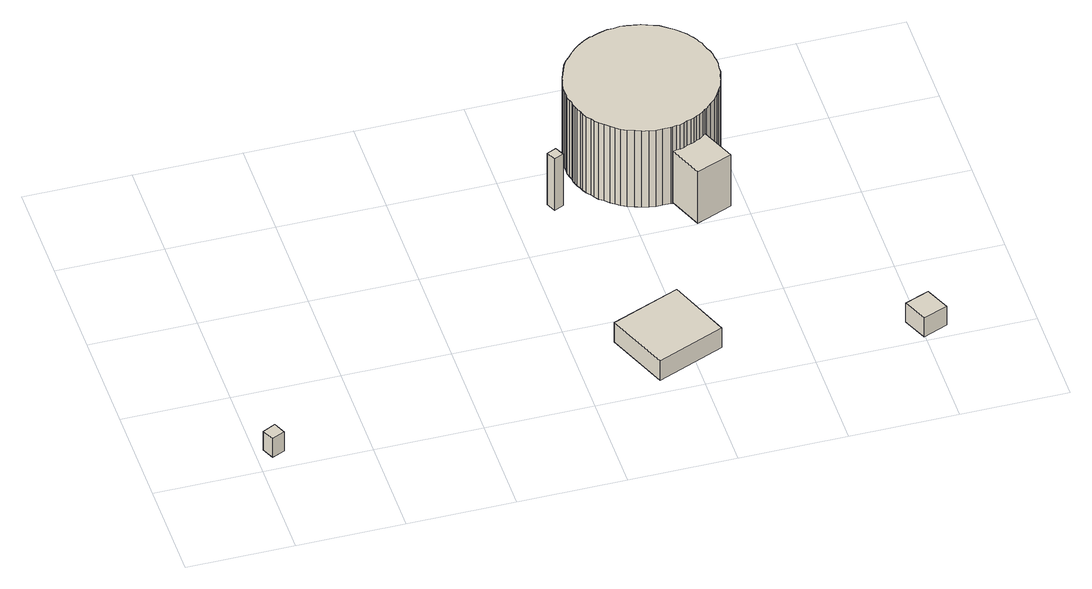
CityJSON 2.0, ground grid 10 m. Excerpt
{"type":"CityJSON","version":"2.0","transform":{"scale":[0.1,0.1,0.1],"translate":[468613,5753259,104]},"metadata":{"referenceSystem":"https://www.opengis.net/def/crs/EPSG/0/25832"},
"CityObjects":{
"building1":{"type":"Building","attributes":{"Gemeindeschluessel":"05711000","BezugspunktDach":"2000","function":"31001_2600","measuredHeight":2.2},"address":[{"country":"Germany","locality":"Bielefeld","thoroughfareNumber":"61","thoroughfareName":"Freudweg"}],"geometry":[{"type":"Solid","lod":"1","boundaries":[[[[0,1,2,3]],[[4,5,6,7]],[[4,7,3,2]],[[5,4,2,1]],[[6,5,1,0]],[[7,6,0,3]]]]}]},
"building2":{"type":"Building","attributes":{"Gemeindeschluessel":"05711000","BezugspunktDach":"2000","function":"31001_2460","measuredHeight":2.26},"address":[{"country":"Germany","locality":"Bielefeld","thoroughfareNumber":"61","thoroughfareName":"Freudweg"}],"geometry":[{"type":"Solid","lod":"1","boundaries":[[[[8,9,10,11]],[[12,13,14,15]],[[12,15,11,10]],[[13,12,10,9]],[[14,13,9,8]],[[15,14,8,11]]]]}]},
"building3":{"type":"Building","attributes":{"Gemeindeschluessel":"05711000","BezugspunktDach":"2100","function":"31001_2600","measuredHeight":6},"address":[{"country":"Germany","locality":"Bielefeld","thoroughfareNumber":"61","thoroughfareName":"Freudweg"}],"geometry":[{"type":"Solid","lod":"1","boundaries":[[[[16,17,18,19]],[[20,21,22,23]],[[20,23,19,18]],[[21,20,18,17]],[[22,21,17,16]],[[23,22,16,19]]]]}]},
"building4":{"type":"Building","attributes":{"Gemeindeschluessel":"05711000","function":"31001_2600"},"address":[{"country":"Germany","locality":"Bielefeld","thoroughfareNumber":"61","thoroughfareName":"Freudweg"}],"children":["building4-1","building4-2"]},
"building4-1":{"type":"BuildingPart","attributes":{"BezugspunktDach":"2000","measuredHeight":8.8},"parents":["building4"],"geometry":[{"type":"Solid","lod":"1","boundaries":[[[[24,25,26,27,28,29,30,31,32,33,34,35,36,37,38,39,40,41,42,43,44,45,46,47,48,49,50,51,52,53,54,55,56,57,58,59,60,61,62,63,64,65,66,67,68,69,70,71,72,73,74,75,76,77,78,79,80,81,82,83,84,85,86,87,88,89,90,91,92,93,94,95,96,97,98,99,100,101,102,103,104,105,106,107,108,109,110,111,112,113]],[[114,115,116,117,118,119,120,121,122,123,124,125,126,127,128,129,130,131,132,133,134,135,136,137,138,139,140,141,142,143,144,145,146,147,148,149,150,151,152,153,154,155,156,157,158,159,160,161,162,163,164,165,166,167,168,169,170,171,172,173,174,175,176,177,178,179,180,181,182,183,184,185,186,187,188,189,190,191,192,193,194,195,196,197,198,199,200,201,202,203]],[[114,203,113,112]],[[115,114,112,111]],[[116,115,111,110]],[[117,116,110,109]],[[118,117,109,108]],[[119,118,108,107]],[[120,119,107,106]],[[121,120,106,105]],[[122,121,105,104]],[[123,122,104,103]],[[124,123,103,102]],[[125,124,102,101]],[[126,125,101,100]],[[127,126,100,99]],[[128,127,99,98]],[[129,128,98,97]],[[130,129,97,96]],[[131,130,96,95]],[[132,131,95,94]],[[133,132,94,93]],[[134,133,93,92]],[[135,134,92,91]],[[136,135,91,90]],[[137,136,90,89]],[[138,137,89,88]],[[139,138,88,87]],[[140,139,87,86]],[[141,140,86,85]],[[142,141,85,84]],[[143,142,84,83]],[[144,143,83,82]],[[145,144,82,81]],[[146,145,81,80]],[[147,146,80,79]],[[148,147,79,78]],[[149,148,78,77]],[[150,149,77,76]],[[151,150,76,75]],[[152,151,75,74]],[[153,152,74,73]],[[154,153,73,72]],[[155,154,72,71]],[[156,155,71,70]],[[157,156,70,69]],[[158,157,69,68]],[[159,158,68,67]],[[160,159,67,66]],[[161,160,66,65]],[[162,161,65,64]],[[163,162,64,63]],[[164,163,63,62]],[[165,164,62,61]],[[166,165,61,60]],[[167,166,60,59]],[[168,167,59,58]],[[169,168,58,57]],[[170,169,57,56]],[[171,170,56,55]],[[172,171,55,54]],[[173,172,54,53]],[[174,173,53,52]],[[175,174,52,51]],[[176,175,51,50]],[[177,176,50,49]],[[178,177,49,48]],[[179,178,48,47]],[[180,179,47,46]],[[181,180,46,45]],[[182,181,45,44]],[[183,182,44,43]],[[184,183,43,42]],[[185,184,42,41]],[[186,185,41,40]],[[187,186,40,39]],[[188,187,39,38]],[[189,188,38,37]],[[190,189,37,36]],[[191,190,36,35]],[[192,191,35,34]],[[193,192,34,33]],[[194,193,33,32]],[[195,194,32,31]],[[196,195,31,30]],[[197,196,30,29]],[[198,197,29,28]],[[199,198,28,27]],[[200,199,27,26]],[[201,200,26,25]],[[202,201,25,24]],[[203,202,24,113]]]]}]},
"building4-2":{"type":"BuildingPart","attributes":{"BezugspunktDach":"2100","measuredHeight":6},"address":[{"country":"Germany","locality":"Bielefeld","thoroughfareNumber":"61","thoroughfareName":"Freudweg"}],"parents":["building4"],"geometry":[{"type":"Solid","lod":"1","boundaries":[[[[204,205,206,207,208,209,210,211,212,213,214,215,216]],[[217,218,219,220,221,222,223,224,225,226,227,228,229]],[[217,229,216,215]],[[218,217,215,214]],[[219,218,214,213]],[[220,219,213,212]],[[221,220,212,211]],[[222,221,211,210]],[[223,222,210,209]],[[224,223,209,208]],[[225,224,208,207]],[[226,225,207,206]],[[227,226,206,205]],[[228,227,205,204]],[[229,228,204,216]]]]}]},
"building5":{"type":"Building","attributes":{"Gemeindeschluessel":"05711000","BezugspunktDach":"2000","function":"31001_2600","measuredHeight":2.12},"address":[{"country":"Germany","locality":"Bielefeld","thoroughfareNumber":"61","thoroughfareName":"Freudweg"}],"geometry":[{"type":"Solid","lod":"1","boundaries":[[[[230,231,232,233]],[[234,235,236,237]],[[234,237,233,232]],[[235,234,232,231]],[[236,235,231,230]],[[237,236,230,233]]]]}]}
},
"vertices":[
[18,25,38],[6,19,38],[11,8,38],[23,13,38],[11,8,16],[6,19,16],[18,25,16],[23,13,16],
[402,95,37],[338,69,37],[362,10,37],[425,36,37],[362,10,14],[338,69,14],[402,95,14],[425,36,14],
[341,259,75],[332,255,75],[336,246,75],[345,250,75],[336,246,15],[332,255,15],[341,259,15],[345,250,15],
[437,226,104],[441,227,104],[444,227,104],[448,228,104],[451,230,104],[455,231,104],[458,232,104],[461,234,104],[464,235,104],[468,238,104],[470,240,104],[472,241,104],[477,246,104],[482,250,104],[486,256,104],[489,261,104],[492,266,104],[494,272,104],[495,277,104],[497,283,104],[497,288,104],[498,293,104],[498,298,104],[497,303,104],[497,307,104],[496,311,104],[494,315,104],[493,319,104],[492,323,104],[490,326,104],[489,329,104],[487,332,104],[485,335,104],[483,338,104],[480,341,104],[477,344,104],[474,347,104],[471,349,104],[467,352,104],[463,355,104],[458,357,104],[453,359,104],[448,361,104],[442,362,104],[436,363,104],[430,364,104],[424,363,104],[418,363,104],[411,361,104],[405,359,104],[403,358,104],[401,358,104],[395,355,104],[389,351,104],[384,347,104],[380,343,104],[376,338,104],[372,334,104],[369,329,104],[367,324,104],[365,319,104],[363,314,104],[362,309,104],[361,305,104],[360,300,104],[360,296,104],[360,292,104],[360,288,104],[361,284,104],[362,281,104],[362,277,104],[363,274,104],[364,271,104],[366,267,104],[367,264,104],[369,260,104],[372,256,104],[374,253,104],[377,249,104],[381,246,104],[385,242,104],[389,239,104],[393,236,104],[398,233,104],[404,231,104],[410,229,104],[416,227,104],[422,226,104],[428,226,104],[435,226,104],[428,226,15],[422,226,15],[416,227,15],[410,229,15],[404,231,15],[398,233,15],[393,236,15],[389,239,15],[385,242,15],[381,246,15],[377,249,15],[374,253,15],[372,256,15],[369,260,15],[367,264,15],[366,267,15],[364,271,15],[363,274,15],[362,277,15],[362,281,15],[361,284,15],[360,288,15],[360,292,15],[360,296,15],[360,300,15],[361,305,15],[362,309,15],[363,314,15],[365,319,15],[367,324,15],[369,329,15],[372,334,15],[376,338,15],[380,343,15],[384,347,15],[389,351,15],[395,355,15],[401,358,15],[403,358,15],[405,359,15],[411,361,15],[418,363,15],[424,363,15],[430,364,15],[436,363,15],[442,362,15],[448,361,15],[453,359,15],[458,357,15],[463,355,15],[467,352,15],[471,349,15],[474,347,15],[477,344,15],[480,341,15],[483,338,15],[485,335,15],[487,332,15],[489,329,15],[490,326,15],[492,323,15],[493,319,15],[494,315,15],[496,311,15],[497,307,15],[497,303,15],[498,298,15],[498,293,15],[497,288,15],[497,283,15],[495,277,15],[494,272,15],[492,266,15],[489,261,15],[486,256,15],[482,250,15],[477,246,15],[472,241,15],[470,240,15],[468,238,15],[464,235,15],[461,234,15],[458,232,15],[455,231,15],[451,230,15],[448,228,15],[444,227,15],[441,227,15],[437,226,15],[435,226,15],
[470,240,76],[468,238,76],[464,235,76],[461,234,76],[458,232,76],[455,231,76],[451,230,76],[448,228,76],[444,227,76],[441,227,76],[437,226,76],[450,194,76],[484,207,76],[450,194,16],[437,226,16],[441,227,16],[444,227,16],[448,228,16],[451,230,16],[455,231,16],[458,232,16],[461,234,16],[464,235,16],[468,238,16],[470,240,16],[484,207,16],
[612,37,31],[589,28,31],[599,5,31],[622,14,31],[599,5,9],[589,28,9],[612,37,9],[622,14,9]
]}
